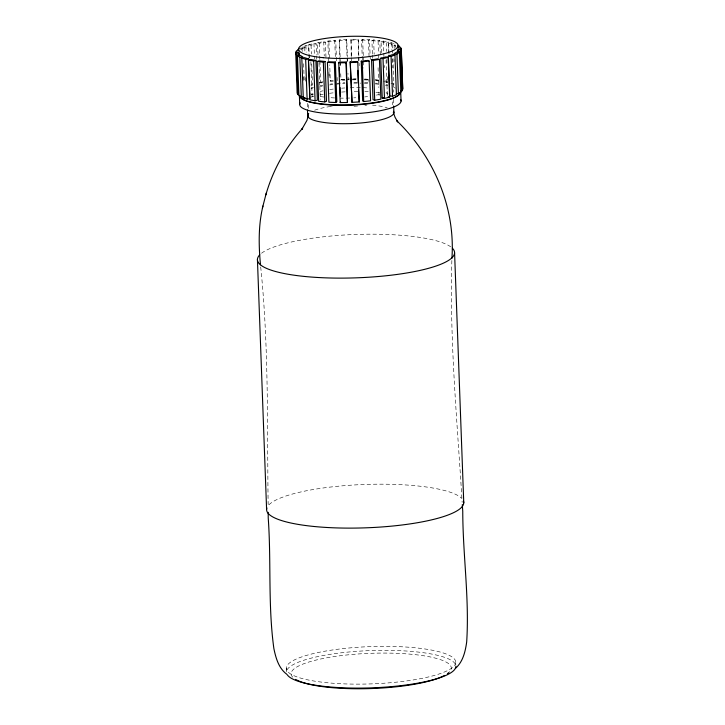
<?xml version="1.0" encoding="UTF-8"?>
<svg xmlns="http://www.w3.org/2000/svg" width="725" height="725" viewBox="0 0 725 725"><rect width="100%" height="100%" fill="white"/><g stroke="black" fill="none" stroke-linecap="round" stroke-linejoin="round"><path stroke-width="0.54" stroke-dasharray="3.62 2.72" d="M451.865 260.465C449.482 341.23 457.321 421.814 462.151 502.353M351.226 56.622L350.991 39.34L358.222 39.268L358.83 55.843M358.621 60.973L358.222 39.268M300.612 49.826L303.041 48.231L303.168 51.547M362.328 59.93L361.603 40.047L362.672 39.34L369.532 39.639L370.103 55.109M361.603 40.047L368.463 40.337L369.532 39.639M302.189 51.547L302.026 47.125L305.923 45.639L308.623 45.92L308.913 53.65M302.026 47.125L304.727 47.406L308.623 45.92M372.414 53.849L371.925 40.591L373.647 39.938L379.791 40.582L380.398 57.148M371.925 40.591L378.078 41.234L379.791 40.582M309.276 58.009L308.787 44.751L313.952 43.446L316.209 43.862L316.617 54.91M308.787 44.751L311.043 45.177L316.209 43.862M381.486 52.707L381.078 41.66L383.353 41.089L388.482 42.041L388.926 54.194M381.078 41.66L386.208 42.621L388.482 42.041M317.985 54.846L317.541 42.693L323.722 41.633L325.416 42.168L326.06 59.849M317.541 42.693L319.236 43.237L325.416 42.168M388.999 54.248L388.591 43.201L391.31 42.739L395.161 43.962L395.279 47.279M388.591 43.201L392.442 44.424L395.161 43.962M323.114 81.762L319 82.469L320.686 83.003L322.752 82.65M328.57 60.945L327.845 41.053L334.723 40.292L335.775 40.926L336.545 61.915M327.845 41.053L328.887 41.688L335.775 40.926M394.219 48.448L394.101 45.14L396.113 44.914M333.237 80.393L330.283 80.72A43.128 9.479 -2.1 0 1 332.123 80.511M333.301 81.127L330.346 81.454L329.739 64.887M339.952 60.909L339.182 39.92L346.423 39.494L346.767 40.183L347.375 56.749M339.182 39.92L339.527 40.609L346.767 40.183M344.783 79.442L340.641 79.687L340.986 80.375L345.127 80.14M350.619 40.047L357.851 39.984M352.45 79.107L356.582 79.07M352.078 79.823L357.244 79.777M303.041 48.231L300.023 48.104L300.105 50.306M364.131 79.116L369.034 79.324M364.041 79.859L368.943 80.067M375.097 79.705L379.202 80.14M375.432 80.575L378.513 80.901M384.812 80.856L387.884 81.436M383.561 81.626L387.657 82.396L387.377 74.657M310.998 84.662L312.502 84.943L311.65 61.743M391.011 83.284L393.902 84.2L392.923 57.683M394.101 45.14L395.678 46.092M347.882 79.261L348.227 79.949L347.982 73.325M260.701 266.963C268.866 345.834 267.108 425.258 268.132 504.428M392.27 101.853L392.406 104.817M455.753 662.36A84.798 18.642 -2.1 0 1 328.334 682.85A84.798 18.642 -2.1 0 1 328.942 650.515A84.798 18.642 -2.1 0 1 455.753 662.36L455.862 665.342M394.137 59.377L394.219 61.589M392.442 44.424L392.606 48.847M392.642 49.953L392.76 53.269M392.406 59.097L392.733 67.932M393.303 83.402L393.621 92.238M391.31 42.739L391.554 49.363M393.412 99.307L393.612 104.862M386.208 42.621L386.525 51.457M386.815 59.196L386.969 63.61M386.053 60.22L387.349 95.573M383.353 41.089L383.761 52.137M383.797 53.242L383.915 56.55M384.241 65.395L384.322 67.597M378.078 41.234L378.522 53.387M378.559 54.493L378.686 57.81M378.069 67.688L378.794 87.571M378.958 91.993L379.157 97.512M373.647 39.938L374.173 54.293M372.451 54.955L372.577 58.272M370.14 56.215L370.267 59.523M368.463 40.337L369.152 59.124M368.771 79.179L368.853 81.39M362.672 39.34L363.279 55.916M363.325 57.021L363.442 60.338M363.479 61.435L363.723 68.068M358.875 56.949L359.192 65.785M350.991 39.34L351.643 57.012M351.272 57.728L351.389 61.045M347.42 57.855L347.538 61.172M346.423 39.494L347.23 61.589M339.527 40.609L340.261 60.492M340.297 61.598L340.505 67.117M340.741 73.751L340.986 80.375M339.998 62.015L340.197 67.534M337.107 77.385L337.234 80.693M334.723 40.292L335.331 56.867M328.887 41.688L329.576 60.465M328.978 71.992L329.177 77.512M328.96 73.896L329.123 78.318M323.722 41.633L324.247 55.997M319.236 43.237L319.843 59.803M319.879 60.909L320.686 83.003M318.982 63.057L319.788 85.151M319.834 86.257L320.314 99.515M316.653 56.015L316.78 59.332M313.952 43.446L314.523 58.906M311.043 45.177L311.369 54.013M310.853 61.67L312.23 99.234M308.95 54.756L309.077 58.072M305.923 45.639L306.167 52.263M307.255 103.349L307.454 108.904M304.727 47.406L304.935 52.934M305.261 77.539L305.424 81.961M303.612 63.7L304.255 81.372M303.612 76.832L303.766 81.254M286.266 668.124L286.411 672.102A84.798 18.642 -2.1 0 1 368.481 650.669A84.798 18.642 -2.1 0 1 455.708 665.015M308.533 104.699L308.642 108.65M310.681 97.195A50.705 11.147 -2.1 0 1 313.853 96.289M320.187 94.839A50.705 11.147 -2.1 0 1 323.169 94.286M329.522 93.307A50.705 11.147 -2.1 0 1 334.578 92.7M341.593 92.066A50.705 11.147 -2.1 0 1 345.173 91.83M354.208 91.486A50.705 11.147 -2.1 0 1 360.479 91.459M364.865 91.549A50.705 11.147 -2.1 0 1 368.291 91.685M375.903 92.22A50.705 11.147 -2.1 0 1 379.945 92.655M386.362 93.634A50.705 11.147 -2.1 0 1 388.02 93.96M311.895 87.643A50.705 11.147 -2.1 0 1 313.526 87.199M319.852 85.749A50.705 11.147 -2.1 0 1 322.833 85.197M330.292 84.073A50.705 11.147 -2.1 0 1 332.539 83.801M336.844 83.348A50.705 11.147 -2.1 0 1 344.846 82.741M353.873 82.396A50.705 11.147 -2.1 0 1 357.47 82.36M364.53 82.46A50.705 11.147 -2.1 0 1 367.956 82.596M375.568 83.13A50.705 11.147 -2.1 0 1 377.625 83.33M386.026 84.544A50.705 11.147 -2.1 0 1 387.685 84.87M311.052 88.776A49.835 10.957 -2.1 0 1 312.575 88.314M320.396 86.456A49.835 10.957 -2.1 0 1 322.326 86.085M329.576 84.952A49.835 10.957 -2.1 0 1 332.866 84.535M336.237 84.172A49.835 10.957 -2.1 0 1 344.955 83.502M353.827 83.157A49.835 10.957 -2.1 0 1 360.86 83.148M364.303 83.221A49.835 10.957 -2.1 0 1 367.666 83.357M375.151 83.873A49.835 10.957 -2.1 0 1 379.13 84.308M385.428 85.269A49.835 10.957 -2.1 0 1 387.839 85.758M393.874 87.48A49.835 10.957 -2.1 0 1 395.451 88.124M268.939 504.808A98.645 21.687 -2.1 0 1 365.581 484.436A98.645 21.687 -2.1 0 1 461.589 498.265M261.535 253.252A98.645 21.687 -2.1 0 1 356.419 234.438A98.645 21.687 -2.1 0 1 450.705 246.826M314.641 110.209A43.128 9.479 -2.1 0 1 333.056 106.086M372.505 105.152A43.128 9.479 -2.1 0 1 387.159 107.744M387.603 91.803A43.128 9.479 -2.1 0 1 386.026 92.438M379.474 94.404A43.128 9.479 -2.1 0 1 376.366 95.102M367.602 96.57A43.128 9.479 -2.1 0 1 364.757 96.923M355.821 97.73A43.128 9.479 -2.1 0 1 353.782 97.857M349.686 98.038A43.128 9.479 -2.1 0 1 340.523 98.129M334.633 97.948A43.128 9.479 -2.1 0 1 329.957 97.648M323.894 97.023A43.128 9.479 -2.1 0 1 319.988 96.425M313.508 94.903A43.128 9.479 -2.1 0 1 310.581 93.815M310.735 85.931A43.128 9.479 -2.1 0 1 312.122 85.278M319.517 82.867A43.128 9.479 -2.1 0 1 321.773 82.324M340.877 79.578A43.128 9.479 -2.1 0 1 356.174 78.934M365.092 79.134A43.128 9.479 -2.1 0 1 367.928 79.297M375.831 80.067A43.128 9.479 -2.1 0 1 378.223 80.412M386.217 82.179A43.128 9.479 -2.1 0 1 387.775 82.704M366.904 105.089A42.548 9.353 -2.1 0 1 364.92 105.324M357.642 106.013A42.548 9.353 -2.1 0 1 352.196 106.339M332.177 106.167A42.548 9.353 -2.1 0 1 330.301 106.031M311.224 94.667A42.548 9.353 -2.1 0 1 313.082 93.779M320.233 91.459A42.548 9.353 -2.1 0 1 323.069 90.797M329.694 89.574A42.548 9.353 -2.1 0 1 333.446 89.039M341.638 88.196A42.548 9.353 -2.1 0 1 344.873 87.961M350.347 87.698A42.548 9.353 -2.1 0 1 369.116 88.024M292.764 677.204A80.14 17.617 -2.1 0 1 371.553 653.279A80.14 17.617 -2.1 0 1 449.536 671.876"/><path stroke-width="1.09" d="M451.92 258.29C455.517 206.96 433.532 156.346 396.956 120.903L397.681 121.918L395.053 117.287L393.322 112.321M262.93 206.027C258.308 225.267 258.617 245.222 260.493 264.797M265.821 194.925C272.817 170.266 285.523 147.365 302.624 128.271L301.817 129.413L307.001 120.278L308.361 115.212M262.396 208.138L266.329 192.913M296.48 54.901L299.661 54.719L298.872 53.152L295.691 53.342L296.48 54.901L297.939 94.676L297.15 93.108L295.709 52.336L296.552 50.714L298.673 50.696M338.756 62.812L339.128 62.096L346.36 62.033L347.438 102.515L340.206 102.588L338.756 62.812L345.979 62.749L346.36 62.033M340.206 102.588L340.587 101.872M400.417 51.375L401.269 49.753L398.079 49.78L397.237 51.402L400.417 51.375L401.877 91.142L402.719 89.519L401.269 49.753M455.382 668.432C463.003 661.843 465.305 651.603 466.673 642.078C469.501 598.56 462.813 554.915 462.758 511.37L462.305 504.609M297.594 49.699L299.217 48.629M327.437 62.441L328.507 61.743L335.376 62.042L336.835 101.808L335.757 102.515L328.896 102.216L327.437 62.441L334.307 62.74L335.376 62.042M399.384 52.39L396.367 52.254L393.929 53.849L396.956 53.985L399.384 52.39L400.843 92.157L398.406 93.752L396.394 93.67M317.188 61.507L318.9 60.846L325.045 61.489L326.504 101.264L324.791 101.917L318.647 101.273L317.188 61.507L323.332 62.151L325.045 61.489M388.346 56.16L392.243 54.674L394.953 54.955L396.412 94.73L392.515 96.217L389.805 95.936L388.346 56.16L391.056 56.45L394.953 54.955M308.497 60.039L310.771 59.459L315.901 60.42L317.36 100.195L315.085 100.766L309.956 99.814L308.497 60.039L313.626 61L315.901 60.42M380.761 58.217L385.936 56.912L388.192 57.329L389.651 97.105L384.477 98.41L382.22 97.993L380.761 58.217L383.017 58.643L388.192 57.329M382.22 97.993L384.286 97.467M301.817 58.118L304.536 57.656L308.379 58.879L309.838 98.654L307.119 99.117L303.277 97.893L301.817 58.118L305.66 59.35L308.379 58.879M371.562 59.912L377.743 58.852L379.438 59.387L380.897 99.162L374.716 100.222L373.022 99.688L371.562 59.912L373.257 60.447L379.438 59.387M303.277 97.893L305.089 97.585M297.477 55.852L300.503 55.517L302.878 56.949L299.851 57.284L297.477 55.852L298.936 95.627L301.31 97.059L303.331 96.833M397.481 46.454L399.502 46.228L397.916 45.276M361.204 61.163L368.083 60.402L369.134 61.027L370.593 100.802L363.705 101.563L362.663 100.929L361.204 61.163L362.246 61.788L369.134 61.027M397.318 47.37L400.499 47.179L401.288 48.747L402.747 88.513L401.958 86.955M401.288 48.747L398.097 48.928L398.179 51.14M350.211 61.906L357.443 61.48L357.788 62.169L359.247 101.935L352.015 102.361L350.211 61.906L352.015 102.361M350.556 62.595L357.788 62.169M295.709 52.336L298.89 52.3L298.972 54.511M388.147 96.824L389.651 97.105M286.656 674.168C278.627 668.124 275.844 657.992 273.887 648.63C267.878 605.429 271.349 561.413 268.223 517.976L268.187 512.33M359.247 101.935L358.494 90.199M454.584 252.807L463.755 502.806M400.726 91.93L401.052 101.02M396.956 53.985L398.406 93.752M393.657 105.977L393.902 112.647M391.056 56.45L392.515 96.217M383.017 58.643L384.477 98.41M373.257 60.447L374.716 100.222M362.246 61.788L363.705 101.563M357.769 70.316L358.213 82.469M345.979 62.749L347.438 102.515M339.327 67.624L339.653 76.46M340.052 87.508L340.378 96.352M334.307 62.74L335.757 102.515M323.332 62.151L324.791 101.917M313.626 61L315.085 100.766M305.66 59.35L307.119 99.117M307.5 110.019L307.699 115.574M299.851 57.284L301.31 97.059M299.715 104.463L299.38 95.374A50.705 11.147 -2.1 0 0 351.652 104.744A50.705 11.147 -2.1 0 0 400.608 91.142M257.429 259.505L266.601 509.503M455.898 666.338A84.798 18.642 -2.1 0 1 376.846 687.635A84.798 18.642 -2.1 0 1 287.218 674.721M400.572 99.452A50.705 11.147 -2.1 0 1 350.175 113.907A50.705 11.147 -2.1 0 1 300.259 102.859M399.874 92.528A49.835 10.957 -2.1 0 1 349.867 105.188A49.835 10.957 -2.1 0 1 300.268 95.918M463.529 501.265A98.645 21.687 -2.1 0 1 364.766 527.863A98.645 21.687 -2.1 0 1 266.882 507.944M452.418 248.267A98.645 21.687 -2.1 0 1 355.594 277.865A98.645 21.687 -2.1 0 1 259.767 254.81M393.485 111.306A43.128 9.479 -2.1 0 1 349.078 123.649A43.128 9.479 -2.1 0 1 308.723 113.526M448.92 672.474A80.14 17.617 -2.1 0 1 447.425 673.679M444.579 675.428A80.14 17.617 -2.1 0 1 368.209 688.641A80.14 17.617 -2.1 0 1 295.646 679.397M323.278 57.692A49.835 10.957 -2.1 0 0 398.152 45.657A49.835 10.957 -2.1 0 0 323.631 38.697A49.835 10.957 -2.1 0 0 323.278 57.692"/></g></svg>
